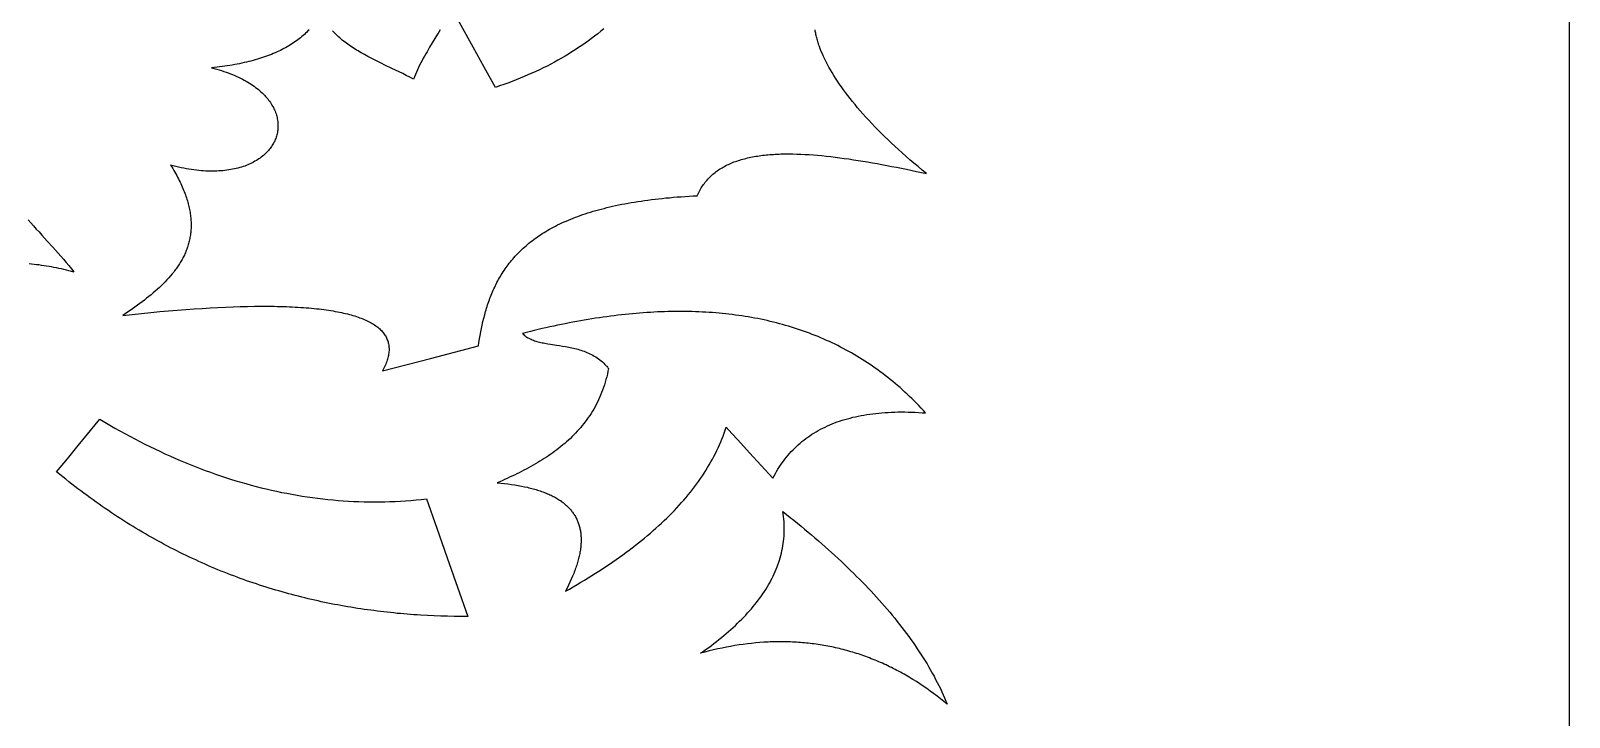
# Model space of a CAD drawing. Extents: x -4113 to -3113, y 1469 to 2469.
# Drawn here: x -3314.8 to -3113, y 2236.2 to 2326.2 of the extents above; entities that cross this region are included whole.
import ezdxf

# ---------------------------------------------------------------- set-up
doc = ezdxf.new("R2010")
doc.units = 0
doc.layers.add('PLAN_1', color=18, linetype='CONTINUOUS')

msp = doc.modelspace()

# ---------------------------------------------------------------- linework, layer by layer
at = {"layer": 'PLAN_1'}
for points in [[(-4113.04, 2469.07), (-3113.04, 2469.07), (-3113.04, 1469.07), (-4113.04, 1469.07)], [(-3250.33, 2286.53), (-3250.22, 2286.42), (-3250.11, 2286.32), (-3250, 2286.23), (-3249.88, 2286.14), (-3249.75, 2286.05), (-3249.62, 2285.97), (-3249.48, 2285.9), (-3249.34, 2285.82), (-3249.2, 2285.76), (-3249.05, 2285.7), (-3248.9, 2285.64), (-3248.75, 2285.58), (-3248.59, 2285.53), (-3248.43, 2285.48), (-3248.26, 2285.43), (-3248.09, 2285.39), (-3247.92, 2285.35), (-3247.75, 2285.31), (-3247.57, 2285.28), (-3247.39, 2285.24), (-3247.02, 2285.17), (-3246.65, 2285.11), (-3245.87, 2285), (-3245.48, 2284.94), (-3245.08, 2284.87), (-3244.68, 2284.81), (-3244.27, 2284.73), (-3244.07, 2284.69), (-3243.87, 2284.65), (-3243.66, 2284.6), (-3243.46, 2284.55), (-3243.26, 2284.5), (-3243.06, 2284.45), (-3242.86, 2284.39), (-3242.66, 2284.33), (-3242.46, 2284.26), (-3242.26, 2284.19), (-3242.06, 2284.12), (-3241.87, 2284.04), (-3241.67, 2283.95), (-3241.48, 2283.86), (-3241.29, 2283.77), (-3241.1, 2283.67), (-3240.92, 2283.56), (-3240.73, 2283.45), (-3240.55, 2283.33), (-3240.37, 2283.21), (-3240.2, 2283.07), (-3240.02, 2282.93), (-3239.85, 2282.79), (-3239.68, 2282.63), (-3239.52, 2282.47), (-3239.44, 2282.39), (-3239.36, 2282.3), (-3239.28, 2282.22), (-3239.2, 2282.13), (-3239.12, 2282.04), (-3239.04, 2281.94), (-3239.12, 2281.57), (-3239.2, 2281.2), (-3239.29, 2280.83), (-3239.38, 2280.48), (-3239.48, 2280.12), (-3239.59, 2279.78), (-3239.71, 2279.44), (-3239.82, 2279.1), (-3239.95, 2278.78), (-3240.08, 2278.45), (-3240.22, 2278.13), (-3240.36, 2277.82), (-3240.51, 2277.51), (-3240.66, 2277.21), (-3240.82, 2276.91), (-3240.99, 2276.62), (-3241.16, 2276.33), (-3241.33, 2276.05), (-3241.51, 2275.77), (-3241.7, 2275.5), (-3241.89, 2275.23), (-3242.09, 2274.96), (-3242.29, 2274.7), (-3242.49, 2274.45), (-3242.7, 2274.19), (-3242.92, 2273.95), (-3243.14, 2273.7), (-3243.36, 2273.46), (-3243.59, 2273.23), (-3243.82, 2273), (-3244.05, 2272.77), (-3244.3, 2272.55), (-3244.54, 2272.33), (-3244.79, 2272.11), (-3245.04, 2271.9), (-3245.3, 2271.69), (-3245.56, 2271.48), (-3245.82, 2271.28), (-3246.09, 2271.08), (-3246.36, 2270.89), (-3246.63, 2270.69), (-3246.91, 2270.5), (-3247.19, 2270.32), (-3247.47, 2270.13), (-3247.76, 2269.95), (-3248.05, 2269.77), (-3248.34, 2269.59), (-3248.63, 2269.42), (-3248.93, 2269.25), (-3249.23, 2269.08), (-3249.53, 2268.92), (-3249.84, 2268.75), (-3250.15, 2268.59), (-3250.46, 2268.43), (-3250.77, 2268.27), (-3251.08, 2268.12), (-3251.4, 2267.96), (-3251.72, 2267.81), (-3252.04, 2267.66), (-3252.36, 2267.51), (-3252.68, 2267.37), (-3253.01, 2267.22), (-3253.66, 2266.93), (-3253.18, 2266.89), (-3252.7, 2266.84), (-3252.24, 2266.79), (-3251.78, 2266.73), (-3251.34, 2266.66), (-3250.91, 2266.59), (-3250.48, 2266.52), (-3250.07, 2266.43), (-3249.67, 2266.35), (-3249.48, 2266.3), (-3249.29, 2266.25), (-3249.1, 2266.2), (-3248.91, 2266.15), (-3248.73, 2266.1), (-3248.54, 2266.05), (-3248.36, 2265.99), (-3248.19, 2265.94), (-3248.01, 2265.88), (-3247.84, 2265.82), (-3247.68, 2265.76), (-3247.51, 2265.7), (-3247.35, 2265.63), (-3247.19, 2265.57), (-3247.03, 2265.5), (-3246.88, 2265.44), (-3246.73, 2265.37), (-3246.58, 2265.3), (-3246.43, 2265.23), (-3246.29, 2265.15), (-3246.15, 2265.08), (-3246.01, 2265), (-3245.88, 2264.92), (-3245.74, 2264.84), (-3245.61, 2264.76), (-3245.49, 2264.68), (-3245.36, 2264.6), (-3245.24, 2264.51), (-3245.13, 2264.43), (-3245.01, 2264.34), (-3244.9, 2264.25), (-3244.79, 2264.16), (-3244.68, 2264.07), (-3244.57, 2263.98), (-3244.47, 2263.88), (-3244.37, 2263.79), (-3244.28, 2263.69), (-3244.18, 2263.59), (-3244.09, 2263.49), (-3244.01, 2263.39), (-3243.92, 2263.28), (-3243.84, 2263.18), (-3243.76, 2263.07), (-3243.68, 2262.97), (-3243.61, 2262.86), (-3243.54, 2262.75), (-3243.47, 2262.64), (-3243.4, 2262.52), (-3243.34, 2262.41), (-3243.28, 2262.29), (-3243.22, 2262.17), (-3243.16, 2262.06), (-3243.11, 2261.93), (-3243.06, 2261.81), (-3243.02, 2261.69), (-3242.97, 2261.57), (-3242.93, 2261.44), (-3242.89, 2261.31), (-3242.86, 2261.18), (-3242.82, 2261.05), (-3242.79, 2260.92), (-3242.77, 2260.79), (-3242.74, 2260.65), (-3242.72, 2260.52), (-3242.7, 2260.38), (-3242.68, 2260.24), (-3242.67, 2260.1), (-3242.66, 2259.96), (-3242.65, 2259.82), (-3242.65, 2259.67), (-3242.64, 2259.53), (-3242.64, 2259.38), (-3242.65, 2259.23), (-3242.65, 2259.08), (-3242.66, 2258.93), (-3242.67, 2258.78), (-3242.69, 2258.62), (-3242.7, 2258.47), (-3242.72, 2258.31), (-3242.74, 2258.15), (-3242.77, 2257.99), (-3242.8, 2257.83), (-3242.83, 2257.66), (-3242.86, 2257.5), (-3242.9, 2257.33), (-3242.93, 2257.17), (-3242.98, 2257), (-3243.02, 2256.83), (-3243.07, 2256.66), (-3243.12, 2256.48), (-3243.17, 2256.31), (-3243.22, 2256.13), (-3243.28, 2255.96), (-3243.34, 2255.78), (-3243.41, 2255.6), (-3243.47, 2255.42), (-3243.54, 2255.23), (-3243.61, 2255.05), (-3243.69, 2254.86), (-3243.76, 2254.68), (-3243.93, 2254.3), (-3244.1, 2253.91), (-3244.29, 2253.52), (-3244.48, 2253.13), (-3244.69, 2252.73), (-3244.18, 2253.01), (-3243.68, 2253.3), (-3243.18, 2253.59), (-3242.69, 2253.89), (-3242.2, 2254.18), (-3241.72, 2254.47), (-3241.24, 2254.77), (-3240.77, 2255.07), (-3240.3, 2255.37), (-3239.84, 2255.67), (-3239.38, 2255.97), (-3238.93, 2256.27), (-3238.49, 2256.58), (-3238.05, 2256.88), (-3237.61, 2257.19), (-3237.18, 2257.5), (-3236.76, 2257.81), (-3236.34, 2258.12), (-3235.93, 2258.43), (-3235.52, 2258.75), (-3235.12, 2259.06), (-3234.72, 2259.38), (-3234.33, 2259.7), (-3233.94, 2260.02), (-3233.56, 2260.34), (-3233.19, 2260.67), (-3232.82, 2260.99), (-3232.46, 2261.32), (-3232.1, 2261.65), (-3231.75, 2261.98), (-3231.41, 2262.31), (-3231.07, 2262.65), (-3230.74, 2262.98), (-3230.41, 2263.32), (-3230.09, 2263.66), (-3229.78, 2264), (-3229.47, 2264.34), (-3229.17, 2264.68), (-3228.88, 2265.03), (-3228.59, 2265.37), (-3228.3, 2265.72), (-3228.03, 2266.07), (-3227.76, 2266.42), (-3227.49, 2266.78), (-3227.24, 2267.13), (-3226.99, 2267.49), (-3226.74, 2267.85), (-3226.5, 2268.21), (-3226.27, 2268.57), (-3226.05, 2268.94), (-3225.83, 2269.3), (-3225.62, 2269.67), (-3225.41, 2270.04), (-3225.22, 2270.41), (-3225.03, 2270.79), (-3224.84, 2271.16), (-3224.67, 2271.54), (-3224.5, 2271.92), (-3224.33, 2272.3), (-3224.18, 2272.68), (-3224.03, 2273.07), (-3223.89, 2273.45), (-3223.75, 2273.84), (-3223.62, 2274.23), (-3222.86, 2273.39), (-3222.09, 2272.56), (-3220.56, 2270.88), (-3219.02, 2269.21), (-3217.48, 2267.54), (-3217.32, 2267.84), (-3217.16, 2268.14), (-3217, 2268.43), (-3216.83, 2268.71), (-3216.65, 2268.99), (-3216.47, 2269.27), (-3216.29, 2269.54), (-3216.1, 2269.8), (-3215.9, 2270.06), (-3215.7, 2270.31), (-3215.5, 2270.56), (-3215.29, 2270.8), (-3215.07, 2271.04), (-3214.85, 2271.27), (-3214.63, 2271.5), (-3214.4, 2271.72), (-3214.16, 2271.94), (-3213.92, 2272.15), (-3213.68, 2272.35), (-3213.43, 2272.55), (-3213.17, 2272.75), (-3212.91, 2272.94), (-3212.65, 2273.12), (-3212.38, 2273.3), (-3212.1, 2273.47), (-3211.82, 2273.64), (-3211.54, 2273.81), (-3211.24, 2273.96), (-3210.95, 2274.12), (-3210.65, 2274.26), (-3210.34, 2274.4), (-3210.03, 2274.54), (-3209.72, 2274.67), (-3209.4, 2274.8), (-3209.07, 2274.92), (-3208.74, 2275.03), (-3208.41, 2275.14), (-3208.06, 2275.25), (-3207.72, 2275.35), (-3207.37, 2275.44), (-3207.01, 2275.53), (-3206.65, 2275.61), (-3206.29, 2275.69), (-3205.92, 2275.76), (-3205.54, 2275.83), (-3205.16, 2275.89), (-3204.77, 2275.95), (-3204.38, 2276), (-3203.99, 2276.05), (-3203.59, 2276.09), (-3203.18, 2276.13), (-3202.77, 2276.16), (-3202.36, 2276.18), (-3201.94, 2276.2), (-3201.51, 2276.22), (-3201.08, 2276.23), (-3200.64, 2276.23), (-3200.2, 2276.23), (-3199.76, 2276.22), (-3199.31, 2276.21), (-3198.85, 2276.19), (-3198.39, 2276.17), (-3197.93, 2276.14), (-3197.45, 2276.11), (-3197.75, 2276.43), (-3198.05, 2276.75), (-3198.34, 2277.06), (-3198.65, 2277.37), (-3198.95, 2277.68), (-3199.25, 2277.98), (-3199.56, 2278.27), (-3199.87, 2278.57), (-3200.18, 2278.85), (-3200.49, 2279.14), (-3200.81, 2279.42), (-3201.13, 2279.69), (-3201.45, 2279.97), (-3201.77, 2280.23), (-3202.09, 2280.5), (-3202.42, 2280.76), (-3202.74, 2281.01), (-3203.07, 2281.26), (-3203.4, 2281.51), (-3203.74, 2281.75), (-3204.07, 2281.99), (-3204.41, 2282.23), (-3204.75, 2282.46), (-3205.09, 2282.69), (-3205.43, 2282.91), (-3205.78, 2283.13), (-3206.13, 2283.35), (-3206.47, 2283.56), (-3206.83, 2283.76), (-3207.18, 2283.97), (-3207.53, 2284.17), (-3207.89, 2284.36), (-3208.25, 2284.55), (-3208.61, 2284.74), (-3208.97, 2284.93), (-3209.34, 2285.11), (-3209.7, 2285.28), (-3210.07, 2285.46), (-3210.44, 2285.62), (-3210.81, 2285.79), (-3211.19, 2285.95), (-3211.56, 2286.11), (-3211.94, 2286.26), (-3212.32, 2286.41), (-3212.7, 2286.56), (-3213.08, 2286.7), (-3213.47, 2286.84), (-3213.86, 2286.97), (-3214.25, 2287.1), (-3214.64, 2287.23), (-3215.03, 2287.35), (-3215.42, 2287.47), (-3215.82, 2287.59), (-3216.22, 2287.7), (-3216.62, 2287.81), (-3217.02, 2287.91), (-3217.42, 2288.02), (-3217.83, 2288.11), (-3218.23, 2288.21), (-3218.64, 2288.3), (-3219.05, 2288.39), (-3219.46, 2288.47), (-3219.88, 2288.55), (-3220.29, 2288.62), (-3220.71, 2288.7), (-3221.13, 2288.77), (-3221.55, 2288.83), (-3221.97, 2288.89), (-3222.4, 2288.95), (-3222.83, 2289.01), (-3223.25, 2289.06), (-3223.68, 2289.11), (-3224.11, 2289.15), (-3224.55, 2289.19), (-3224.98, 2289.23), (-3225.42, 2289.26), (-3225.86, 2289.29), (-3226.3, 2289.32), (-3226.74, 2289.34), (-3227.18, 2289.36), (-3227.63, 2289.38), (-3228.07, 2289.39), (-3228.52, 2289.4), (-3228.97, 2289.41), (-3229.42, 2289.42), (-3229.88, 2289.42), (-3230.33, 2289.41), (-3230.79, 2289.41), (-3231.25, 2289.4), (-3231.71, 2289.38), (-3232.17, 2289.37), (-3232.63, 2289.35), (-3233.09, 2289.32), (-3233.56, 2289.3), (-3234.03, 2289.27), (-3234.5, 2289.23), (-3234.97, 2289.2), (-3235.44, 2289.16), (-3235.92, 2289.12), (-3236.39, 2289.07), (-3236.87, 2289.02), (-3237.35, 2288.97), (-3237.83, 2288.91), (-3238.31, 2288.86), (-3238.79, 2288.79), (-3239.28, 2288.73), (-3239.77, 2288.66), (-3240.25, 2288.59), (-3240.74, 2288.52), (-3241.23, 2288.44), (-3241.73, 2288.36), (-3242.22, 2288.28), (-3242.72, 2288.19), (-3243.21, 2288.1), (-3243.71, 2288.01), (-3244.21, 2287.91), (-3244.72, 2287.81), (-3245.22, 2287.71), (-3245.72, 2287.61), (-3246.23, 2287.5), (-3246.74, 2287.39), (-3247.25, 2287.27), (-3247.76, 2287.16), (-3248.27, 2287.04), (-3248.78, 2286.92), (-3249.3, 2286.79), (-3249.81, 2286.66)], [(-3262.92, 2264.84), (-3261.57, 2260.98), (-3260.21, 2257.11), (-3258.86, 2253.25), (-3257.51, 2249.39), (-3258.4, 2249.39), (-3259.28, 2249.41), (-3260.16, 2249.43), (-3261.05, 2249.45), (-3261.93, 2249.49), (-3262.81, 2249.53), (-3263.69, 2249.58), (-3264.13, 2249.61), (-3264.57, 2249.64), (-3265, 2249.67), (-3265.44, 2249.71), (-3265.88, 2249.74), (-3266.32, 2249.78), (-3266.75, 2249.82), (-3267.19, 2249.87), (-3267.63, 2249.91), (-3268.06, 2249.96), (-3268.5, 2250.01), (-3268.94, 2250.06), (-3269.37, 2250.11), (-3269.81, 2250.17), (-3270.24, 2250.22), (-3270.68, 2250.28), (-3271.11, 2250.34), (-3271.54, 2250.41), (-3271.98, 2250.47), (-3272.41, 2250.54), (-3272.84, 2250.61), (-3273.27, 2250.69), (-3273.71, 2250.76), (-3274.14, 2250.84), (-3274.57, 2250.92), (-3275, 2251), (-3275.43, 2251.08), (-3275.86, 2251.17), (-3276.29, 2251.26), (-3276.72, 2251.35), (-3277.15, 2251.44), (-3277.58, 2251.54), (-3278.01, 2251.64), (-3278.44, 2251.74), (-3278.87, 2251.84), (-3279.29, 2251.94), (-3279.72, 2252.05), (-3280.15, 2252.16), (-3280.57, 2252.27), (-3281, 2252.39), (-3281.43, 2252.5), (-3281.85, 2252.62), (-3282.28, 2252.75), (-3282.7, 2252.87), (-3283.12, 2253), (-3283.55, 2253.13), (-3283.97, 2253.26), (-3284.4, 2253.39), (-3284.82, 2253.53), (-3285.24, 2253.67), (-3285.66, 2253.81), (-3286.08, 2253.96), (-3286.51, 2254.1), (-3286.93, 2254.25), (-3287.35, 2254.41), (-3287.77, 2254.56), (-3288.19, 2254.72), (-3288.61, 2254.88), (-3289.03, 2255.04), (-3289.44, 2255.21), (-3289.86, 2255.37), (-3290.28, 2255.54), (-3290.7, 2255.72), (-3291.11, 2255.89), (-3291.53, 2256.07), (-3291.95, 2256.25), (-3292.36, 2256.44), (-3292.78, 2256.63), (-3293.19, 2256.82), (-3293.61, 2257.01), (-3294.02, 2257.2), (-3294.44, 2257.4), (-3294.85, 2257.6), (-3295.26, 2257.81), (-3295.68, 2258.01), (-3296.09, 2258.22), (-3296.5, 2258.43), (-3296.91, 2258.65), (-3297.32, 2258.87), (-3297.73, 2259.09), (-3298.14, 2259.31), (-3298.55, 2259.54), (-3298.96, 2259.77), (-3299.37, 2260), (-3299.78, 2260.23), (-3300.19, 2260.47), (-3300.59, 2260.71), (-3301, 2260.96), (-3301.41, 2261.2), (-3301.81, 2261.45), (-3302.22, 2261.71), (-3302.62, 2261.96), (-3303.03, 2262.22), (-3303.43, 2262.48), (-3303.84, 2262.75), (-3304.24, 2263.02), (-3304.64, 2263.29), (-3305.05, 2263.56), (-3305.45, 2263.84), (-3305.85, 2264.12), (-3306.25, 2264.4), (-3306.65, 2264.69), (-3307.05, 2264.98), (-3307.45, 2265.27), (-3307.85, 2265.57), (-3308.25, 2265.87), (-3308.65, 2266.17), (-3309.05, 2266.47), (-3309.45, 2266.78), (-3309.84, 2267.09), (-3310.24, 2267.41), (-3310.64, 2267.73), (-3311.03, 2268.05), (-3311.43, 2268.37), (-3310.02, 2270.1), (-3308.6, 2271.82), (-3305.78, 2275.27), (-3305.13, 2274.88), (-3304.47, 2274.5), (-3303.82, 2274.12), (-3303.16, 2273.76), (-3302.5, 2273.4), (-3301.85, 2273.04), (-3301.19, 2272.7), (-3300.53, 2272.36), (-3299.87, 2272.02), (-3299.21, 2271.7), (-3298.56, 2271.38), (-3297.9, 2271.07), (-3297.24, 2270.76), (-3296.57, 2270.46), (-3295.91, 2270.17), (-3295.25, 2269.88), (-3294.59, 2269.61), (-3293.93, 2269.34), (-3293.26, 2269.07), (-3292.6, 2268.82), (-3291.94, 2268.57), (-3291.27, 2268.32), (-3290.61, 2268.09), (-3289.94, 2267.86), (-3289.28, 2267.64), (-3288.61, 2267.43), (-3287.94, 2267.22), (-3287.28, 2267.02), (-3286.61, 2266.83), (-3285.94, 2266.64), (-3285.27, 2266.47), (-3284.6, 2266.3), (-3283.93, 2266.13), (-3283.26, 2265.98), (-3282.59, 2265.83), (-3281.92, 2265.69), (-3281.25, 2265.56), (-3280.58, 2265.43), (-3279.9, 2265.31), (-3279.23, 2265.2), (-3278.56, 2265.1), (-3277.88, 2265), (-3277.21, 2264.92), (-3276.53, 2264.83), (-3275.86, 2264.76), (-3275.18, 2264.7), (-3274.5, 2264.64), (-3273.83, 2264.59), (-3273.15, 2264.55), (-3272.47, 2264.51), (-3271.79, 2264.48), (-3271.11, 2264.46), (-3270.43, 2264.45), (-3269.75, 2264.45), (-3269.07, 2264.45), (-3268.39, 2264.46), (-3267.71, 2264.48), (-3267.03, 2264.51), (-3266.34, 2264.55), (-3265.66, 2264.59), (-3264.97, 2264.64), (-3264.29, 2264.7), (-3263.6, 2264.77)], [(-3216.18, 2263.17), (-3215.7, 2262.78), (-3215.22, 2262.4), (-3214.74, 2262.02), (-3214.27, 2261.63), (-3213.8, 2261.25), (-3213.34, 2260.86), (-3212.88, 2260.48), (-3212.42, 2260.1), (-3211.97, 2259.71), (-3211.52, 2259.32), (-3211.08, 2258.94), (-3210.64, 2258.55), (-3210.21, 2258.17), (-3209.78, 2257.78), (-3209.35, 2257.39), (-3208.93, 2257), (-3208.51, 2256.61), (-3208.1, 2256.23), (-3207.7, 2255.84), (-3207.29, 2255.45), (-3206.89, 2255.06), (-3206.5, 2254.67), (-3206.11, 2254.28), (-3205.73, 2253.89), (-3205.35, 2253.5), (-3204.98, 2253.1), (-3204.61, 2252.71), (-3204.24, 2252.32), (-3203.88, 2251.93), (-3203.53, 2251.53), (-3203.18, 2251.14), (-3202.84, 2250.75), (-3202.5, 2250.35), (-3202.16, 2249.96), (-3201.83, 2249.56), (-3201.51, 2249.17), (-3201.19, 2248.77), (-3200.87, 2248.37), (-3200.57, 2247.98), (-3200.26, 2247.58), (-3199.96, 2247.18), (-3199.67, 2246.78), (-3199.38, 2246.38), (-3199.1, 2245.98), (-3198.82, 2245.58), (-3198.55, 2245.18), (-3198.28, 2244.78), (-3198.02, 2244.38), (-3197.77, 2243.98), (-3197.52, 2243.58), (-3197.27, 2243.18), (-3197.04, 2242.77), (-3196.8, 2242.37), (-3196.58, 2241.97), (-3196.35, 2241.56), (-3196.14, 2241.16), (-3195.93, 2240.75), (-3195.72, 2240.34), (-3195.52, 2239.94), (-3195.33, 2239.53), (-3195.14, 2239.12), (-3194.96, 2238.72), (-3194.79, 2238.31), (-3194.62, 2237.9), (-3195.06, 2238.26), (-3195.51, 2238.61), (-3195.95, 2238.96), (-3196.4, 2239.3), (-3196.85, 2239.63), (-3197.3, 2239.95), (-3197.76, 2240.26), (-3198.21, 2240.56), (-3198.67, 2240.86), (-3199.13, 2241.15), (-3199.36, 2241.29), (-3199.6, 2241.43), (-3199.83, 2241.56), (-3200.06, 2241.7), (-3200.29, 2241.83), (-3200.53, 2241.96), (-3200.76, 2242.09), (-3201, 2242.22), (-3201.23, 2242.34), (-3201.47, 2242.47), (-3201.7, 2242.59), (-3201.94, 2242.7), (-3202.18, 2242.82), (-3202.41, 2242.94), (-3202.65, 2243.05), (-3202.89, 2243.16), (-3203.13, 2243.27), (-3203.37, 2243.37), (-3203.61, 2243.48), (-3203.85, 2243.58), (-3204.09, 2243.68), (-3204.33, 2243.78), (-3204.58, 2243.87), (-3204.82, 2243.97), (-3205.06, 2244.06), (-3205.3, 2244.15), (-3205.55, 2244.24), (-3205.79, 2244.32), (-3206.04, 2244.41), (-3206.28, 2244.49), (-3206.53, 2244.57), (-3206.78, 2244.65), (-3207.02, 2244.72), (-3207.27, 2244.79), (-3207.52, 2244.87), (-3207.77, 2244.94), (-3208.02, 2245), (-3208.27, 2245.07), (-3208.52, 2245.13), (-3208.77, 2245.19), (-3209.02, 2245.25), (-3209.27, 2245.31), (-3209.52, 2245.37), (-3209.77, 2245.42), (-3210.03, 2245.47), (-3210.28, 2245.52), (-3210.54, 2245.57), (-3210.79, 2245.61), (-3211.04, 2245.65), (-3211.3, 2245.69), (-3211.56, 2245.73), (-3211.81, 2245.77), (-3212.07, 2245.81), (-3212.33, 2245.84), (-3212.59, 2245.87), (-3212.84, 2245.9), (-3213.1, 2245.92), (-3213.36, 2245.95), (-3213.62, 2245.97), (-3213.88, 2245.99), (-3214.14, 2246.01), (-3214.41, 2246.03), (-3214.67, 2246.04), (-3214.93, 2246.05), (-3215.19, 2246.07), (-3215.46, 2246.07), (-3215.72, 2246.08), (-3215.99, 2246.08), (-3216.25, 2246.09), (-3216.52, 2246.09), (-3216.78, 2246.09), (-3217.05, 2246.08), (-3217.32, 2246.08), (-3217.58, 2246.07), (-3217.85, 2246.06), (-3218.12, 2246.05), (-3218.39, 2246.03), (-3218.66, 2246.02), (-3219.2, 2245.98), (-3219.74, 2245.93), (-3220.29, 2245.88), (-3220.83, 2245.81), (-3221.38, 2245.74), (-3221.93, 2245.67), (-3222.48, 2245.58), (-3223.04, 2245.48), (-3223.59, 2245.38), (-3224.15, 2245.27), (-3224.71, 2245.15), (-3225.28, 2245.02), (-3225.84, 2244.89), (-3226.41, 2244.74), (-3226.97, 2244.59), (-3226.61, 2244.84), (-3226.26, 2245.1), (-3225.9, 2245.36), (-3225.56, 2245.61), (-3225.22, 2245.87), (-3224.88, 2246.13), (-3224.56, 2246.39), (-3224.23, 2246.65), (-3223.91, 2246.91), (-3223.6, 2247.18), (-3223.29, 2247.44), (-3222.99, 2247.71), (-3222.7, 2247.97), (-3222.41, 2248.24), (-3222.13, 2248.51), (-3221.85, 2248.78), (-3221.58, 2249.05), (-3221.31, 2249.32), (-3221.05, 2249.6), (-3220.8, 2249.87), (-3220.55, 2250.15), (-3220.31, 2250.42), (-3220.07, 2250.7), (-3219.84, 2250.98), (-3219.62, 2251.26), (-3219.4, 2251.54), (-3219.19, 2251.82), (-3218.99, 2252.11), (-3218.79, 2252.39), (-3218.6, 2252.68), (-3218.41, 2252.96), (-3218.24, 2253.25), (-3218.06, 2253.54), (-3217.9, 2253.83), (-3217.74, 2254.12), (-3217.59, 2254.42), (-3217.44, 2254.71), (-3217.3, 2255.01), (-3217.17, 2255.31), (-3217.05, 2255.6), (-3216.93, 2255.9), (-3216.82, 2256.2), (-3216.71, 2256.51), (-3216.62, 2256.81), (-3216.53, 2257.12), (-3216.44, 2257.42), (-3216.37, 2257.73), (-3216.3, 2258.04), (-3216.23, 2258.35), (-3216.18, 2258.66), (-3216.13, 2258.97), (-3216.09, 2259.29), (-3216.06, 2259.6), (-3216.03, 2259.92), (-3216.01, 2260.24), (-3216, 2260.56), (-3216, 2260.88), (-3216, 2261.2), (-3216.01, 2261.52), (-3216.03, 2261.85), (-3216.06, 2262.18), (-3216.09, 2262.5), (-3216.13, 2262.83)]]:
    msp.add_lwpolyline(points, close=True, dxfattribs=at)
for points in [[(-3239.68, 2326.48), (-3240.07, 2326.16), (-3240.46, 2325.84), (-3240.87, 2325.52), (-3241.27, 2325.21), (-3241.69, 2324.9), (-3242.11, 2324.6), (-3242.54, 2324.31), (-3242.97, 2324.02), (-3243.41, 2323.73), (-3243.85, 2323.45), (-3244.3, 2323.17), (-3244.75, 2322.9), (-3245.21, 2322.63), (-3245.68, 2322.37), (-3246.15, 2322.11), (-3246.63, 2321.86), (-3247.11, 2321.61), (-3247.6, 2321.37), (-3248.09, 2321.13), (-3248.59, 2320.9), (-3249.1, 2320.67), (-3249.61, 2320.44), (-3250.12, 2320.22), (-3250.64, 2320), (-3251.17, 2319.79), (-3251.7, 2319.59), (-3252.24, 2319.38), (-3252.78, 2319.19), (-3253.33, 2318.99), (-3253.88, 2318.8), (-3255.34, 2321.45), (-3256.79, 2324.1), (-3259.71, 2329.38)], [(-3278.32, 2326.37), (-3278.47, 2326.21), (-3278.62, 2326.06), (-3278.78, 2325.91), (-3278.94, 2325.75), (-3279.11, 2325.61), (-3279.28, 2325.46), (-3279.45, 2325.32), (-3279.63, 2325.17), (-3279.81, 2325.03), (-3279.99, 2324.9), (-3280.18, 2324.76), (-3280.38, 2324.63), (-3280.57, 2324.5), (-3280.77, 2324.38), (-3280.98, 2324.25), (-3281.19, 2324.13), (-3281.4, 2324.01), (-3281.62, 2323.89), (-3281.84, 2323.78), (-3282.07, 2323.66), (-3282.3, 2323.55), (-3282.53, 2323.45), (-3282.77, 2323.34), (-3283.02, 2323.24), (-3283.26, 2323.14), (-3283.51, 2323.04), (-3283.77, 2322.94), (-3284.03, 2322.85), (-3284.29, 2322.76), (-3284.56, 2322.67), (-3284.83, 2322.58), (-3285.1, 2322.5), (-3285.38, 2322.42), (-3285.66, 2322.34), (-3285.95, 2322.26), (-3286.24, 2322.19), (-3286.54, 2322.12), (-3286.84, 2322.05), (-3287.14, 2321.98), (-3287.45, 2321.91), (-3287.76, 2321.85), (-3288.08, 2321.79), (-3288.4, 2321.74), (-3288.72, 2321.68), (-3289.05, 2321.63), (-3289.38, 2321.58), (-3289.72, 2321.53), (-3290.06, 2321.49), (-3290.4, 2321.44), (-3290.75, 2321.4), (-3291.1, 2321.36), (-3290.77, 2321.28), (-3290.44, 2321.19), (-3290.13, 2321.1), (-3289.81, 2321), (-3289.51, 2320.91), (-3289.21, 2320.8), (-3288.92, 2320.7), (-3288.63, 2320.59), (-3288.35, 2320.48), (-3288.08, 2320.37), (-3287.82, 2320.25), (-3287.56, 2320.13), (-3287.31, 2320.01), (-3287.06, 2319.89), (-3286.82, 2319.76), (-3286.59, 2319.63), (-3286.37, 2319.5), (-3286.15, 2319.37), (-3285.93, 2319.23), (-3285.73, 2319.09), (-3285.53, 2318.95), (-3285.34, 2318.81), (-3285.15, 2318.67), (-3284.97, 2318.52), (-3284.79, 2318.37), (-3284.63, 2318.22), (-3284.47, 2318.07), (-3284.31, 2317.92), (-3284.16, 2317.77), (-3284.02, 2317.61), (-3283.88, 2317.45), (-3283.75, 2317.3), (-3283.63, 2317.14), (-3283.51, 2316.98), (-3283.4, 2316.82), (-3283.29, 2316.66), (-3283.19, 2316.49), (-3283.1, 2316.33), (-3283.01, 2316.17), (-3282.93, 2316), (-3282.85, 2315.84), (-3282.78, 2315.67), (-3282.72, 2315.51), (-3282.66, 2315.34), (-3282.61, 2315.18), (-3282.56, 2315.01), (-3282.52, 2314.85), (-3282.49, 2314.68), (-3282.46, 2314.52), (-3282.43, 2314.35), (-3282.42, 2314.19), (-3282.4, 2314.02), (-3282.4, 2313.86), (-3282.4, 2313.69), (-3282.4, 2313.53), (-3282.41, 2313.37), (-3282.43, 2313.21), (-3282.45, 2313.05), (-3282.48, 2312.89), (-3282.51, 2312.73), (-3282.55, 2312.57), (-3282.6, 2312.41), (-3282.65, 2312.26), (-3282.7, 2312.1), (-3282.76, 2311.95), (-3282.83, 2311.8), (-3282.9, 2311.65), (-3282.98, 2311.5), (-3283.06, 2311.36), (-3283.15, 2311.21), (-3283.24, 2311.07), (-3283.34, 2310.93), (-3283.44, 2310.79), (-3283.55, 2310.66), (-3283.66, 2310.52), (-3283.78, 2310.39), (-3283.9, 2310.26), (-3284.03, 2310.13), (-3284.17, 2310.01), (-3284.3, 2309.89), (-3284.45, 2309.77), (-3284.6, 2309.65), (-3284.75, 2309.54), (-3284.91, 2309.43), (-3285.07, 2309.32), (-3285.24, 2309.21), (-3285.42, 2309.11), (-3285.6, 2309.01), (-3285.78, 2308.92), (-3285.97, 2308.83), (-3286.16, 2308.74), (-3286.36, 2308.65), (-3286.56, 2308.57), (-3286.77, 2308.49), (-3286.98, 2308.42), (-3287.2, 2308.35), (-3287.42, 2308.28), (-3287.65, 2308.22), (-3287.88, 2308.16), (-3288.11, 2308.11), (-3288.35, 2308.06), (-3288.6, 2308.02), (-3288.85, 2307.97), (-3289.1, 2307.94), (-3289.36, 2307.91), (-3289.62, 2307.88), (-3289.89, 2307.86), (-3290.16, 2307.84), (-3290.44, 2307.82), (-3290.72, 2307.82), (-3291, 2307.81), (-3291.29, 2307.82), (-3291.58, 2307.82), (-3291.88, 2307.83), (-3292.18, 2307.85), (-3292.49, 2307.88), (-3292.8, 2307.9), (-3293.11, 2307.94), (-3293.43, 2307.98), (-3293.75, 2308.02), (-3294.08, 2308.07), (-3294.41, 2308.13), (-3294.75, 2308.19), (-3295.09, 2308.26), (-3295.43, 2308.34), (-3295.78, 2308.42), (-3296.13, 2308.51), (-3296.48, 2308.6), (-3296.34, 2308.37), (-3296.2, 2308.15), (-3296.07, 2307.92), (-3295.94, 2307.7), (-3295.82, 2307.48), (-3295.69, 2307.26), (-3295.58, 2307.04), (-3295.46, 2306.82), (-3295.36, 2306.61), (-3295.25, 2306.39), (-3295.15, 2306.18), (-3295.05, 2305.97), (-3294.96, 2305.76), (-3294.87, 2305.55), (-3294.78, 2305.34), (-3294.7, 2305.14), (-3294.62, 2304.94), (-3294.55, 2304.73), (-3294.48, 2304.53), (-3294.41, 2304.33), (-3294.35, 2304.14), (-3294.29, 2303.94), (-3294.23, 2303.75), (-3294.18, 2303.55), (-3294.13, 2303.36), (-3294.09, 2303.17), (-3294.04, 2302.98), (-3294.01, 2302.79), (-3293.97, 2302.6), (-3293.94, 2302.42), (-3293.91, 2302.24), (-3293.89, 2302.05), (-3293.86, 2301.87), (-3293.85, 2301.69), (-3293.83, 2301.51), (-3293.82, 2301.33), (-3293.81, 2301.16), (-3293.8, 2300.98), (-3293.8, 2300.81), (-3293.8, 2300.64), (-3293.81, 2300.46), (-3293.81, 2300.29), (-3293.82, 2300.12), (-3293.84, 2299.96), (-3293.85, 2299.79), (-3293.87, 2299.62), (-3293.89, 2299.46), (-3293.92, 2299.3), (-3293.95, 2299.13), (-3293.98, 2298.97), (-3294.01, 2298.81), (-3294.05, 2298.65), (-3294.08, 2298.5), (-3294.13, 2298.34), (-3294.17, 2298.18), (-3294.22, 2298.03), (-3294.27, 2297.87), (-3294.32, 2297.72), (-3294.37, 2297.57), (-3294.43, 2297.42), (-3294.49, 2297.27), (-3294.55, 2297.12), (-3294.62, 2296.97), (-3294.68, 2296.82), (-3294.75, 2296.68), (-3294.83, 2296.53), (-3294.9, 2296.39), (-3294.98, 2296.25), (-3295.06, 2296.1), (-3295.14, 2295.96), (-3295.22, 2295.82), (-3295.31, 2295.68), (-3295.4, 2295.54), (-3295.49, 2295.41), (-3295.58, 2295.27), (-3295.67, 2295.13), (-3295.77, 2295), (-3295.87, 2294.86), (-3295.97, 2294.73), (-3296.07, 2294.59), (-3296.28, 2294.33), (-3296.5, 2294.07), (-3296.72, 2293.81), (-3296.96, 2293.56), (-3297.2, 2293.3), (-3297.44, 2293.05), (-3297.7, 2292.81), (-3297.96, 2292.56), (-3298.22, 2292.32), (-3298.49, 2292.08), (-3298.77, 2291.84), (-3299.05, 2291.6), (-3299.34, 2291.37), (-3299.63, 2291.14), (-3299.93, 2290.91), (-3300.23, 2290.68), (-3300.53, 2290.45), (-3300.84, 2290.22), (-3301.16, 2290), (-3301.47, 2289.78), (-3301.79, 2289.56), (-3302.12, 2289.34), (-3302.44, 2289.12), (-3302.77, 2288.9), (-3301.52, 2289.03), (-3300.29, 2289.16), (-3299.09, 2289.28), (-3297.91, 2289.39), (-3296.75, 2289.49), (-3295.61, 2289.58), (-3294.5, 2289.67), (-3293.41, 2289.75), (-3292.34, 2289.82), (-3291.3, 2289.88), (-3290.27, 2289.93), (-3289.27, 2289.98), (-3288.3, 2290.02), (-3287.34, 2290.05), (-3286.41, 2290.07), (-3285.5, 2290.09), (-3284.62, 2290.1), (-3283.75, 2290.1), (-3283.33, 2290.09), (-3282.91, 2290.09), (-3282.5, 2290.08), (-3282.1, 2290.07), (-3281.7, 2290.06), (-3281.3, 2290.05), (-3280.91, 2290.03), (-3280.53, 2290.02), (-3280.15, 2290), (-3279.78, 2289.98), (-3279.42, 2289.95), (-3279.06, 2289.93), (-3278.7, 2289.9), (-3278.35, 2289.88), (-3278.01, 2289.84), (-3277.67, 2289.81), (-3277.34, 2289.78), (-3277.01, 2289.74), (-3276.69, 2289.7), (-3276.38, 2289.66), (-3276.07, 2289.62), (-3275.77, 2289.58), (-3275.47, 2289.53), (-3275.18, 2289.48), (-3274.89, 2289.43), (-3274.61, 2289.38), (-3274.33, 2289.33), (-3274.06, 2289.27), (-3273.8, 2289.21), (-3273.54, 2289.15), (-3273.29, 2289.09), (-3273.04, 2289.03), (-3272.8, 2288.96), (-3272.57, 2288.89), (-3272.34, 2288.82), (-3272.12, 2288.75), (-3271.9, 2288.68), (-3271.69, 2288.6), (-3271.48, 2288.52), (-3271.28, 2288.45), (-3271.08, 2288.36), (-3270.89, 2288.28), (-3270.71, 2288.2), (-3270.53, 2288.11), (-3270.36, 2288.02), (-3270.19, 2287.93), (-3270.03, 2287.83), (-3269.88, 2287.74), (-3269.73, 2287.64), (-3269.58, 2287.54), (-3269.44, 2287.44), (-3269.31, 2287.34), (-3269.19, 2287.23), (-3269.06, 2287.13), (-3268.95, 2287.02), (-3268.84, 2286.91), (-3268.74, 2286.79), (-3268.64, 2286.68), (-3268.54, 2286.56), (-3268.46, 2286.44), (-3268.38, 2286.32), (-3268.3, 2286.2), (-3268.23, 2286.08), (-3268.17, 2285.95), (-3268.11, 2285.82), (-3268.06, 2285.69), (-3268.01, 2285.56), (-3267.97, 2285.42), (-3267.93, 2285.29), (-3267.9, 2285.15), (-3267.88, 2285.01), (-3267.86, 2284.87), (-3267.85, 2284.72), (-3267.84, 2284.58), (-3267.84, 2284.43), (-3267.84, 2284.28), (-3267.85, 2284.13), (-3267.87, 2283.97), (-3267.89, 2283.82), (-3267.92, 2283.66), (-3267.95, 2283.5), (-3267.99, 2283.34), (-3268.03, 2283.17), (-3268.08, 2283.01), (-3268.14, 2282.84), (-3268.2, 2282.67), (-3268.26, 2282.5), (-3268.34, 2282.32), (-3268.42, 2282.15), (-3268.5, 2281.97), (-3268.59, 2281.79), (-3268.69, 2281.61), (-3262.4, 2283.25), (-3256.11, 2284.89), (-3256.04, 2285.36), (-3255.97, 2285.81), (-3255.89, 2286.27), (-3255.81, 2286.73), (-3255.72, 2287.18), (-3255.62, 2287.63), (-3255.52, 2288.08), (-3255.41, 2288.53), (-3255.29, 2288.97), (-3255.23, 2289.19), (-3255.17, 2289.41), (-3255.11, 2289.63), (-3255.04, 2289.85), (-3254.97, 2290.07), (-3254.9, 2290.28), (-3254.83, 2290.5), (-3254.76, 2290.71), (-3254.68, 2290.93), (-3254.6, 2291.14), (-3254.52, 2291.35), (-3254.43, 2291.56), (-3254.35, 2291.77), (-3254.26, 2291.98), (-3254.17, 2292.19), (-3254.08, 2292.4), (-3253.98, 2292.6), (-3253.88, 2292.81), (-3253.78, 2293.01), (-3253.68, 2293.21), (-3253.57, 2293.42), (-3253.46, 2293.62), (-3253.35, 2293.82), (-3253.23, 2294.01), (-3253.11, 2294.21), (-3252.99, 2294.41), (-3252.87, 2294.6), (-3252.74, 2294.79), (-3252.61, 2294.99), (-3252.48, 2295.18), (-3252.34, 2295.37), (-3252.2, 2295.55), (-3252.06, 2295.74), (-3251.91, 2295.93), (-3251.76, 2296.11), (-3251.61, 2296.29), (-3251.45, 2296.47), (-3251.29, 2296.65), (-3251.12, 2296.83), (-3250.96, 2297.01), (-3250.78, 2297.18), (-3250.61, 2297.36), (-3250.43, 2297.53), (-3250.25, 2297.7), (-3250.06, 2297.87), (-3249.87, 2298.04), (-3249.68, 2298.2), (-3249.48, 2298.37), (-3249.27, 2298.53), (-3249.07, 2298.69), (-3248.86, 2298.85), (-3248.64, 2299.01), (-3248.42, 2299.16), (-3248.2, 2299.32), (-3247.97, 2299.47), (-3247.74, 2299.62), (-3247.5, 2299.77), (-3247.26, 2299.92), (-3247.02, 2300.06), (-3246.77, 2300.2), (-3246.51, 2300.35), (-3246.25, 2300.49), (-3245.99, 2300.62), (-3245.72, 2300.76), (-3245.44, 2300.89), (-3245.17, 2301.02), (-3244.88, 2301.15), (-3244.59, 2301.28), (-3244.3, 2301.41), (-3244, 2301.53), (-3243.7, 2301.65), (-3243.39, 2301.77), (-3243.08, 2301.89), (-3242.76, 2302), (-3242.43, 2302.12), (-3242.1, 2302.23), (-3241.77, 2302.34), (-3241.43, 2302.44), (-3241.08, 2302.55), (-3240.73, 2302.65), (-3240.37, 2302.75), (-3240.01, 2302.85), (-3239.64, 2302.94), (-3239.27, 2303.04), (-3238.89, 2303.13), (-3238.51, 2303.22), (-3238.12, 2303.3), (-3237.72, 2303.39), (-3237.32, 2303.47), (-3236.91, 2303.55), (-3236.49, 2303.62), (-3236.07, 2303.7), (-3235.65, 2303.77), (-3235.21, 2303.84), (-3234.77, 2303.9), (-3234.33, 2303.97), (-3233.88, 2304.03), (-3233.42, 2304.09), (-3232.95, 2304.14), (-3232.48, 2304.2), (-3232.01, 2304.25), (-3231.52, 2304.3), (-3231.03, 2304.34), (-3230.54, 2304.39), (-3230.03, 2304.43), (-3229.52, 2304.46), (-3229.01, 2304.5), (-3228.48, 2304.53), (-3227.95, 2304.56), (-3227.41, 2304.59), (-3227.34, 2304.76), (-3227.25, 2304.94), (-3227.17, 2305.11), (-3227.08, 2305.28), (-3226.99, 2305.44), (-3226.89, 2305.61), (-3226.79, 2305.76), (-3226.69, 2305.92), (-3226.59, 2306.07), (-3226.48, 2306.22), (-3226.37, 2306.36), (-3226.25, 2306.51), (-3226.13, 2306.64), (-3226.01, 2306.78), (-3225.89, 2306.91), (-3225.76, 2307.04), (-3225.63, 2307.17), (-3225.49, 2307.29), (-3225.36, 2307.41), (-3225.22, 2307.53), (-3225.08, 2307.64), (-3224.93, 2307.76), (-3224.78, 2307.86), (-3224.63, 2307.97), (-3224.47, 2308.07), (-3224.32, 2308.17), (-3224.16, 2308.27), (-3223.99, 2308.36), (-3223.83, 2308.45), (-3223.66, 2308.54), (-3223.49, 2308.63), (-3223.31, 2308.71), (-3223.14, 2308.79), (-3222.96, 2308.87), (-3222.77, 2308.94), (-3222.59, 2309.02), (-3222.4, 2309.09), (-3222.21, 2309.15), (-3222.02, 2309.22), (-3221.82, 2309.28), (-3221.63, 2309.34), (-3221.43, 2309.4), (-3221.22, 2309.45), (-3221.02, 2309.5), (-3220.81, 2309.55), (-3220.6, 2309.6), (-3220.39, 2309.65), (-3220.17, 2309.69), (-3219.95, 2309.73), (-3219.74, 2309.77), (-3219.51, 2309.8), (-3219.29, 2309.84), (-3219.06, 2309.87), (-3218.83, 2309.9), (-3218.6, 2309.92), (-3218.37, 2309.95), (-3218.13, 2309.97), (-3217.9, 2309.99), (-3217.66, 2310.01), (-3217.42, 2310.02), (-3217.17, 2310.04), (-3216.93, 2310.05), (-3216.68, 2310.06), (-3216.43, 2310.07), (-3215.92, 2310.08), (-3215.41, 2310.08), (-3214.89, 2310.08), (-3214.36, 2310.06), (-3213.83, 2310.05), (-3213.29, 2310.02), (-3212.74, 2309.99), (-3212.18, 2309.95), (-3211.62, 2309.9), (-3211.05, 2309.85), (-3210.48, 2309.79), (-3209.9, 2309.73), (-3209.31, 2309.66), (-3208.72, 2309.58), (-3208.12, 2309.5), (-3207.52, 2309.42), (-3206.92, 2309.32), (-3206.3, 2309.23), (-3205.69, 2309.13), (-3205.07, 2309.03), (-3204.44, 2308.92), (-3203.82, 2308.81), (-3203.18, 2308.69), (-3202.55, 2308.57), (-3201.91, 2308.45), (-3201.26, 2308.32), (-3200.62, 2308.19), (-3199.97, 2308.06), (-3198.66, 2307.79), (-3197.35, 2307.51), (-3197.91, 2307.96), (-3198.45, 2308.41), (-3198.98, 2308.86), (-3199.51, 2309.31), (-3200.02, 2309.75), (-3200.52, 2310.2), (-3201.01, 2310.64), (-3201.48, 2311.08), (-3201.95, 2311.51), (-3202.41, 2311.95), (-3202.85, 2312.38), (-3203.29, 2312.81), (-3203.71, 2313.23), (-3204.12, 2313.65), (-3204.52, 2314.07), (-3204.92, 2314.49), (-3205.3, 2314.91), (-3205.67, 2315.32), (-3206.02, 2315.73), (-3206.37, 2316.13), (-3206.71, 2316.54), (-3207.04, 2316.94), (-3207.35, 2317.33), (-3207.66, 2317.73), (-3207.96, 2318.12), (-3208.24, 2318.5), (-3208.51, 2318.89), (-3208.78, 2319.27), (-3209.03, 2319.64), (-3209.27, 2320.02), (-3209.51, 2320.38), (-3209.73, 2320.75), (-3209.94, 2321.11), (-3210.14, 2321.47), (-3210.34, 2321.82), (-3210.52, 2322.17), (-3210.69, 2322.52), (-3210.85, 2322.86), (-3211, 2323.2), (-3211.14, 2323.53), (-3211.27, 2323.86), (-3211.39, 2324.19), (-3211.45, 2324.35), (-3211.5, 2324.51), (-3211.55, 2324.67), (-3211.6, 2324.83), (-3211.65, 2324.98), (-3211.69, 2325.14), (-3211.73, 2325.29), (-3211.77, 2325.45), (-3211.81, 2325.6), (-3211.84, 2325.75), (-3211.87, 2325.9), (-3211.9, 2326.05), (-3211.93, 2326.2), (-3211.95, 2326.34)], [(-3261.13, 2326.36), (-3261.3, 2326.07), (-3261.47, 2325.78), (-3261.81, 2325.21), (-3262.16, 2324.64), (-3262.51, 2324.06), (-3262.85, 2323.49), (-3263.02, 2323.2), (-3263.19, 2322.91), (-3263.35, 2322.62), (-3263.51, 2322.32), (-3263.67, 2322.03), (-3263.82, 2321.73), (-3263.97, 2321.43), (-3264.11, 2321.13), (-3264.24, 2320.82), (-3264.37, 2320.51), (-3264.5, 2320.2), (-3264.56, 2320.04), (-3264.61, 2319.88), (-3265.09, 2320.13), (-3265.57, 2320.37), (-3266.04, 2320.61), (-3266.52, 2320.84), (-3267.46, 2321.3), (-3268.39, 2321.74), (-3268.85, 2321.97), (-3269.3, 2322.19), (-3269.75, 2322.42), (-3270.2, 2322.64), (-3270.63, 2322.87), (-3271.06, 2323.1), (-3271.48, 2323.34), (-3271.69, 2323.46), (-3271.89, 2323.58), (-3272.09, 2323.7), (-3272.29, 2323.83), (-3272.49, 2323.95), (-3272.68, 2324.08), (-3272.87, 2324.21), (-3273.06, 2324.34), (-3273.25, 2324.47), (-3273.43, 2324.6), (-3273.61, 2324.74), (-3273.79, 2324.88), (-3273.97, 2325.02), (-3274.14, 2325.16), (-3274.3, 2325.31), (-3274.47, 2325.45), (-3274.63, 2325.6), (-3274.79, 2325.76), (-3274.94, 2325.91), (-3275.09, 2326.07), (-3275.24, 2326.23)], [(-3315.16, 2301.44), (-3314.81, 2301.03), (-3314.46, 2300.63), (-3314.1, 2300.23), (-3313.74, 2299.84), (-3313.38, 2299.44), (-3312.66, 2298.65), (-3311.94, 2297.86), (-3311.59, 2297.47), (-3311.23, 2297.07), (-3310.88, 2296.66), (-3310.53, 2296.26), (-3310.18, 2295.85), (-3309.84, 2295.43), (-3309.5, 2295), (-3309.33, 2294.79), (-3309.17, 2294.57), (-3309.5, 2294.67), (-3309.82, 2294.76), (-3310.15, 2294.84), (-3310.48, 2294.92), (-3310.8, 2294.99), (-3311.13, 2295.07), (-3311.45, 2295.13), (-3311.78, 2295.2), (-3312.11, 2295.26), (-3312.43, 2295.31), (-3312.76, 2295.37), (-3313.09, 2295.42), (-3313.41, 2295.46), (-3313.74, 2295.51), (-3314.07, 2295.55), (-3314.39, 2295.59), (-3314.72, 2295.62), (-3315.05, 2295.66)]]:
    msp.add_lwpolyline(points, dxfattribs=at)

doc.saveas('drawing.dxf')
